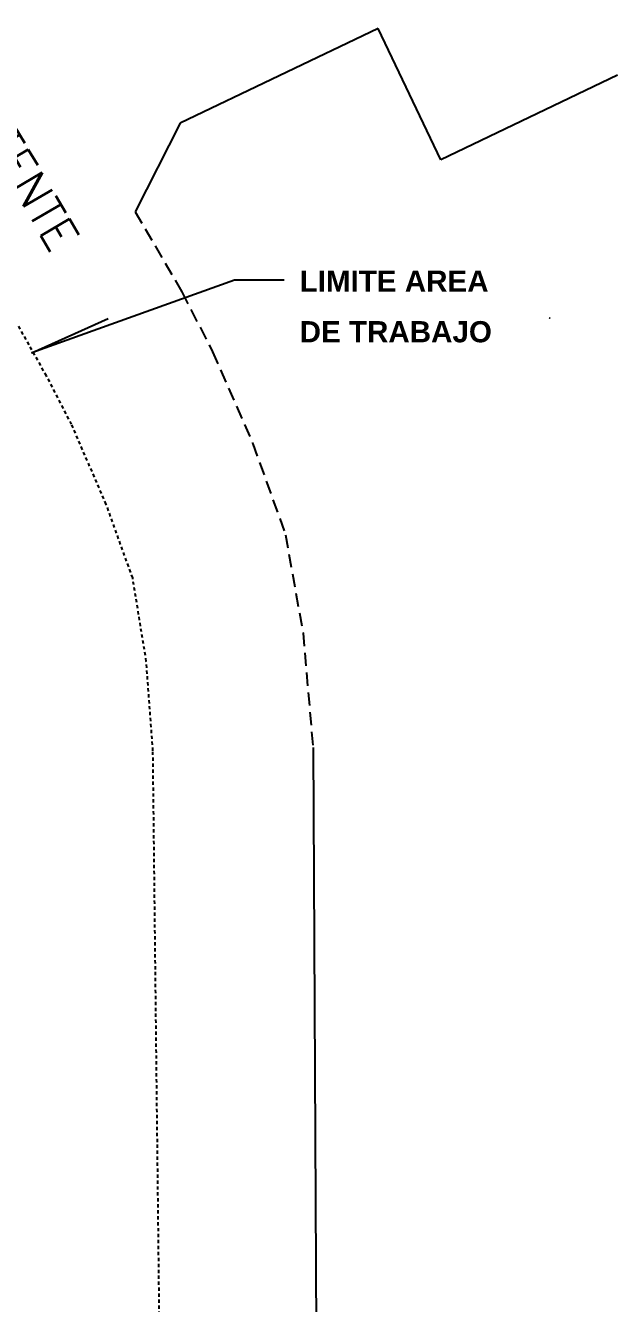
# Model space of a CAD drawing. Extents: x 146 to 670, y 614 to 806.
# Drawn here: x 417.49 to 439.85, y 697.72 to 746.01 of the extents above; entities that cross this region are included whole.
import ezdxf

# ---------------------------------------------------------------- set-up
doc = ezdxf.new("R2010")
doc.units = 0
doc.header["$LTSCALE"] = 0.5
doc.header["$MEASUREMENT"] = 0
doc.linetypes.add('DASHED2', pattern=[0.375, 0.25, -0.125])
doc.linetypes.add('DASHEDX2', pattern=[1.5, 1, -0.5])
for name, color, linetype in [('2', 1, 'CONTINUOUS'), ('9', 1, 'DASHED2'), ('DISEÑO-LINEA-PROPIEDAD', 3, 'CONTINUOUS'), ('ESPALDA-CORDON', 3, 'DASHEDX2'), ('T2', 5, 'CONTINUOUS'), ('UNIFILAR', 1, 'CONTINUOUS')]:
    doc.layers.add(name, color=color, linetype=linetype)
doc.styles.add('ALR4', font='sanssb__.ttf')
doc.styles.add('romans', font='romans.shx')

msp = doc.modelspace()

# ---------------------------------------------------------------- linework, layer by layer
at = {"layer": '2'}
msp.add_lwpolyline([(427.267, 736.382), (425.387, 736.382), (417.723, 733.635), (420.615, 734.936)], dxfattribs=at)
at = {"layer": '9', "color": 2}
for p, q in [((418.283, 732.768, -1221.5), (417.183, 734.73, -1221.5)), ((419.23, 730.939, -1221.5), (418.283, 732.768, -1221.5)), ((420.538, 727.914, -1221.5), (419.23, 730.939, -1221.5)), ((421.539, 725.132, -1221.5), (420.538, 727.914, -1221.5)), ((422.053, 721.981, -1221.5), (421.539, 725.132, -1221.5)), ((422.304, 718.599, -1221.5), (422.053, 721.981, -1221.5)), ((422.55, 696.845, -1221.5), (422.304, 718.599, -1221.5))]:
    msp.add_line(p, q, dxfattribs=at)
at = {"layer": 'DISEÑO-LINEA-PROPIEDAD'}
for p, q in [((430.807, 745.896, -1221.5), (423.335, 742.32, -1221.5)), ((433.182, 740.935, -1221.5), (430.807, 745.896, -1221.5)), ((439.851, 744.128, -1221.5), (433.182, 740.935, -1221.5)), ((423.335, 742.32, -1221.5), (421.626, 738.973, -1221.5))]:
    msp.add_line(p, q, dxfattribs=at)
at = {"layer": 'ESPALDA-CORDON'}
for p, q in [((421.626, 738.973, -1221.5), (423.396, 735.938, -1221.5)), ((423.396, 735.938, -1221.5), (424.556, 733.682, -1221.5)), ((424.556, 733.682, -1221.5), (426.078, 730.201, -1221.5)), ((426.078, 730.201, -1221.5), (427.312, 726.767, -1221.5)), ((427.312, 726.767, -1221.5), (427.974, 723.052, -1221.5)), ((427.974, 723.052, -1221.5), (428.351, 718.73, -1221.5))]:
    msp.add_line(p, q, dxfattribs=at)
at = {"layer": 'ESPALDA-CORDON', "linetype": 'Continuous'}
msp.add_line((428.351, 718.73, -1221.5), (428.474, 696.693, -1221.5), dxfattribs=at)
at = {"layer": 'UNIFILAR', "color": 5}
msp.add_arc((437.297, 735.027), 0.0624, 243.6404, 279.0494, dxfattribs=at)
msp.add_arc((437.297, 735.027), 0.0624, 243.6404, 279.0494, dxfattribs=at)

# ---------------------------------------------------------------- texts
at = {"layer": '2', "style": 'ALR4'}
for s, p in [('LIMITE AREA', (427.845, 735.948)), ('DE TRABAJO', (427.845, 734.037))]:
    msp.add_text(s, height=0.8, dxfattribs=at).set_placement(p)
at = {"layer": 'T2', "style": 'romans'}
msp.add_text('CALLE EXISTENTE', height=1.25, rotation=300.5848, dxfattribs=at).set_placement((411.204, 749.682, -1221.5))

doc.saveas('drawing.dxf')
